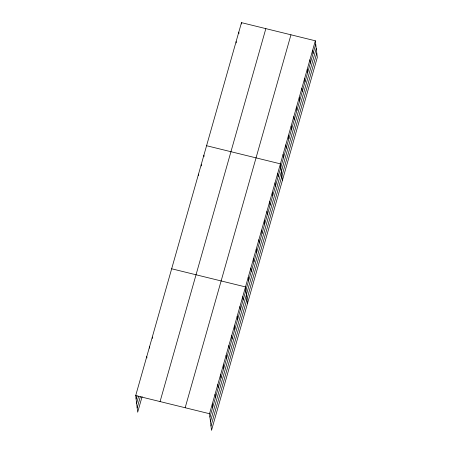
<?xml version="1.0" encoding="UTF-8"?>
<svg xmlns="http://www.w3.org/2000/svg" width="453" height="453" viewBox="0 0 453 453"><rect width="100%" height="100%" fill="white"/><g stroke="black" fill="none" stroke-linecap="round" stroke-linejoin="round"><path stroke-width="0.68" d="M142.106 396.607L137.678 412.213L135.696 395.588L241.489 22.65L315.322 40.787L317.304 57.412L211.511 430.35L209.529 413.725L315.322 40.787M136.098 398.957L137.021 395.707M136.619 403.334L138.646 396.177M137.157 407.836L140.294 396.783M160.062 401.573L265.854 28.635M185.164 407.74L290.956 34.802M209.932 417.094L315.724 44.162M210.452 421.471L316.245 48.533M210.99 425.979L316.783 53.041M206.574 145.719L280.413 163.856L282.395 180.481M171.664 268.788L245.498 286.925L247.48 303.55M135.696 395.588L209.529 413.725M312.638 50.255L313.04 53.624M309.948 59.722L310.35 63.092M307.264 69.19L307.666 72.559M304.58 78.658L304.982 82.027M301.896 88.12L302.298 91.495M299.207 97.588L299.609 100.962M296.522 107.055L296.925 110.424M293.838 116.523L294.24 119.892M291.154 125.991L291.556 129.36M288.465 135.458L288.867 138.828M285.781 144.92L286.183 148.295M283.097 154.388L283.499 157.763M277.723 173.323L278.125 176.693M275.039 182.791L275.441 186.16M272.355 192.259L272.757 195.628M269.671 201.727L270.073 205.096M266.981 211.189L267.383 214.563M241.489 22.65L241.647 23.998M264.297 220.656L264.699 224.031M238.799 32.118L238.963 33.465M261.613 230.124L262.015 233.499M236.115 41.585L236.279 42.933M258.929 239.592L259.331 242.961M256.239 249.059L256.641 252.429M253.555 258.527L253.957 261.896M250.871 267.989L251.273 271.364M248.187 277.457L248.589 280.832M242.734 296.681L243.136 300.05M239.965 306.432L240.367 309.807M237.196 316.188L237.599 319.558M234.433 325.939L234.835 329.314M231.664 335.696L232.066 339.065M228.901 345.446L229.303 348.821M203.89 155.186L204.048 156.534M226.132 355.203L226.534 358.572M201.206 164.654L201.364 166.002M223.363 364.954L223.765 368.329M198.522 174.122L198.68 175.47M220.6 374.71L221.002 378.079M217.831 384.461L218.233 387.836M215.062 394.218L215.464 397.587M212.298 403.968L212.7 407.343M152.299 337.066L152.457 338.414M149.53 346.817L149.688 348.164M146.761 356.573L146.925 357.921"/></g></svg>
